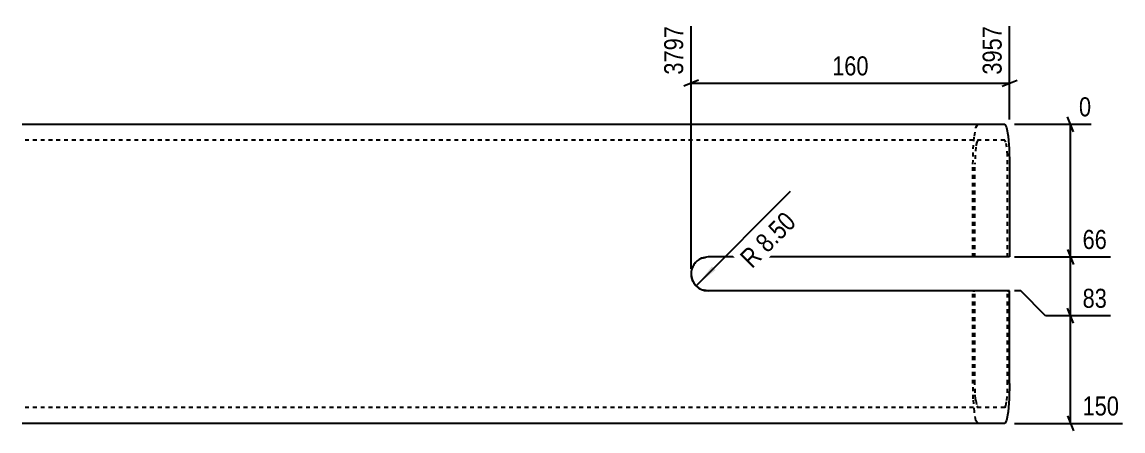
# Model space of a CAD drawing. Header units: millimetres. Extents: x 8 to 13909, y 5 to 267.
# Drawn here: x 13357 to 13909, y 8 to 213 of the extents above; entities that cross this region are included whole.
import ezdxf

# ---------------------------------------------------------------- set-up
doc = ezdxf.new("R2010")
doc.units = ezdxf.units.MM
doc.linetypes.add('DXK_LINE_DOT2', pattern=[3.9198, 1.9599, -1.9599])
doc.layers.add('MÅLSÆTNING', color=7, linetype='Continuous')
doc.layers.add('STÅL', color=7, linetype='Continuous')
doc.styles.add('Arial Narrow', font='ARIALN.TTF', dxfattribs={"height": 0.2})

msp = doc.modelspace()

# ---------------------------------------------------------------- hatches: boundary and pattern name
at = {"layer": 'MÅLSÆTNING', "linetype": 'Continuous'}
msp.add_hatch(color=7, dxfattribs=at).paths.add_polyline_path([(13704.81, 88.19), (13695.09, 80.24), (13703.04, 89.96)])

# ---------------------------------------------------------------- linework, layer by layer
at = {"layer": 'MÅLSÆTNING', "color": 7, "linetype": 'Continuous'}
for p, q in [((13692.6, 88.75), (13692.6, 210.53)), ((13852.52, 163.75), (13852.52, 210.53)), ((13696.35, 183.41), (13688.85, 180.41)), ((13848.77, 180.41), (13856.27, 183.41)), ((13692.6, 181.91), (13852.52, 181.91)), ((13855.02, 161.25), (13893.44, 161.25)), ((13884.6, 157.5), (13881.6, 165)), ((13883.1, 94.75), (13883.1, 161.25)), ((13695.09, 80.24), (13742.54, 127.69)), ((13855.02, 94.75), (13903.18, 94.75)), ((13881.6, 98.5), (13884.6, 91)), ((13883.1, 65.25), (13883.1, 94.75)), ((13858.1, 77.75), (13855.02, 77.75)), ((13858.1, 77.75), (13855.02, 77.75)), ((13870.6, 65.25), (13858.1, 77.75)), ((13870.6, 65.25), (13858.1, 77.75)), ((13884.6, 61.5), (13881.6, 69)), ((13903.18, 65.25), (13870.6, 65.25)), ((13883.1, 11.25), (13883.1, 65.25)), ((13855.02, 11.25), (13909.27, 11.25)), ((13881.6, 15), (13884.6, 7.5))]:
    msp.add_line(p, q, dxfattribs=at)
msp.add_arc((13701.1, 86.25), 8.5, 180, 270, dxfattribs=at)
at = {"layer": 'STÅL', "color": 2, "linetype": 'Continuous'}
for p, q in [((13356.6, 161.25), (13850.06, 161.25)), ((13850.06, 161.25), (13851, 159.73)), ((13851, 159.73), (13851.8, 155.39)), ((13851.8, 155.39), (13852.33, 148.9)), ((13852.33, 148.9), (13852.52, 141.25)), ((13852.52, 141.25), (13852.52, 94.75)), ((13701.1, 94.75), (13697.84, 94.1)), ((13852.52, 94.75), (13701.1, 94.75)), ((13697.84, 78.4), (13701.1, 77.75)), ((13852.52, 77.75), (13701.1, 77.75)), ((13852.52, 31.25), (13852.52, 77.75)), ((13852.52, 31.25), (13852.33, 23.6)), ((13852.33, 23.6), (13851.8, 17.11)), ((13851.8, 17.11), (13851, 12.77)), ((13850.06, 11.25), (13356.6, 11.25)), ((13851, 12.77), (13850.06, 11.25))]:
    msp.add_line(p, q, dxfattribs=at)
at = {"layer": 'STÅL', "color": 7, "linetype": 'DXK_LINE_DOT2'}
for p, q in [((13835.62, 159.73), (13836.56, 161.25)), ((13834.29, 148.9), (13834.82, 155.39)), ((13834.82, 155.39), (13835.62, 159.73)), ((13850.06, 153.25), (13356.6, 153.25)), ((13835.51, 149.74), (13835.2, 145.84)), ((13835.99, 152.34), (13835.51, 149.74)), ((13836.56, 153.25), (13835.99, 152.34)), ((13850.63, 152.34), (13850.06, 153.25)), ((13851.1, 149.74), (13850.63, 152.34)), ((13851.42, 145.84), (13851.1, 149.74)), ((13834.1, 141.25), (13834.29, 148.9)), ((13835.2, 145.84), (13835.08, 141.25)), ((13851.54, 141.25), (13851.42, 145.84)), ((13834.1, 94.75), (13834.1, 141.25)), ((13835.08, 94.75), (13835.08, 141.25)), ((13851.54, 94.75), (13851.54, 141.25)), ((13697.84, 94.1), (13701.1, 94.75)), ((13701.1, 77.75), (13697.84, 78.4)), ((13834.1, 31.25), (13834.1, 77.75)), ((13834.1, 77.75), (13835.08, 77.75)), ((13835.08, 31.25), (13835.08, 77.75)), ((13851.54, 31.25), (13851.54, 77.75)), ((13851.54, 77.75), (13852.52, 77.75)), ((13834.29, 23.6), (13834.1, 31.25)), ((13835.2, 26.66), (13835.08, 31.25)), ((13851.42, 26.66), (13851.54, 31.25)), ((13834.82, 17.11), (13834.29, 23.6)), ((13835.45, 23.6), (13835.2, 26.66)), ((13835.51, 22.76), (13835.45, 23.6)), ((13835.51, 22.76), (13835.99, 20.16)), ((13850.63, 20.16), (13851.1, 22.76)), ((13851.1, 22.76), (13851.42, 26.66)), ((13850.06, 19.25), (13356.6, 19.25)), ((13835.62, 12.77), (13834.82, 17.11)), ((13835.99, 20.16), (13836.56, 19.25)), ((13850.06, 19.25), (13850.63, 20.16)), ((13836.56, 11.25), (13835.62, 12.77))]:
    msp.add_line(p, q, dxfattribs=at)
at = {"layer": 'STÅL', "color": 2, "linetype": 'Continuous'}
msp.add_arc((13701.1, 86.25), 8.5, 112.5, 247.5, dxfattribs=at)
at = {"layer": 'STÅL', "color": 7, "linetype": 'DXK_LINE_DOT2'}
msp.add_arc((13701.1, 86.25), 8.5, 112.5, 247.5, dxfattribs=at)

# ---------------------------------------------------------------- next in the draw order: wipeouts: each hides what was drawn before it
at = {"color": 0, "linetype": 'Continuous'}
for points in [[(13690.6, 212.53), (13676.6, 212.53), (13676.6, 184.16), (13690.6, 184.16)], [(13850.52, 212.53), (13836.52, 212.53), (13836.52, 184.16), (13850.52, 184.16)], [(13895.44, 163.25), (13895.44, 177.25), (13885.35, 177.25), (13885.35, 163.25)], [(13903.36, 96.75), (13903.36, 110.75), (13887.17, 110.75), (13887.17, 96.75)], [(13903.36, 67.25), (13903.36, 81.25), (13887.17, 81.25), (13887.17, 67.25)], [(13909.45, 13.25), (13909.45, 27.25), (13887.17, 27.25), (13887.17, 13.25)]]:
    msp.add_wipeout(points, dxfattribs=at).dxf.layer = 'MÅLSÆTNING'
at = {"color": 0}
for points in [[(13783.7, 183.78), (13783.7, 197.78), (13761.42, 197.78), (13761.42, 183.78)], [(13748.77, 111.47), (13738.87, 121.37), (13713.21, 95.71), (13723.11, 85.81)]]:
    msp.add_wipeout(points, dxfattribs=at).dxf.layer = 'MÅLSÆTNING'

# ---------------------------------------------------------------- next in the draw order: linework, layer by layer
at = {"layer": 'MÅLSÆTNING', "color": 7, "linetype": 'Continuous'}
for p, q in [((13855.02, 94.75), (13903.18, 94.75)), ((13881.6, 98.5), (13884.6, 91)), ((13884.6, 61.5), (13881.6, 69)), ((13903.18, 65.25), (13870.6, 65.25))]:
    msp.add_line(p, q, dxfattribs=at)

# ---------------------------------------------------------------- next in the draw order: texts
at = {"layer": 'MÅLSÆTNING', "color": 3, "linetype": 'Continuous', "style": 'Arial Narrow'}
for s, p in [('3797', (13688.6, 186.16)), ('3957', (13848.52, 186.16))]:
    msp.add_text(s, height=9.544, rotation=90.0002, dxfattribs=at).set_placement(p)
at = {"layer": 'MÅLSÆTNING', "color": 3, "style": 'Arial Narrow'}
msp.add_text('160', height=9.544, dxfattribs=at).set_placement((13763.42, 185.78))
at = {"layer": 'MÅLSÆTNING', "color": 3, "linetype": 'Continuous', "style": 'Arial Narrow'}
for s, height, p in [('0', 9.54, (13887.35, 165.25)), ('66', 9.544, (13889.17, 98.75)), ('83', 9.544, (13889.17, 69.25)), ('150', 9.544, (13889.17, 15.25))]:
    msp.add_text(s, height=height, dxfattribs=at).set_placement(p)
at = {"layer": 'MÅLSÆTNING', "color": 3, "style": 'Arial Narrow'}
msp.add_text('R 8.50', height=9.544, rotation=45.0001, dxfattribs=at).set_placement((13723.11, 88.64))

doc.saveas('drawing.dxf')
